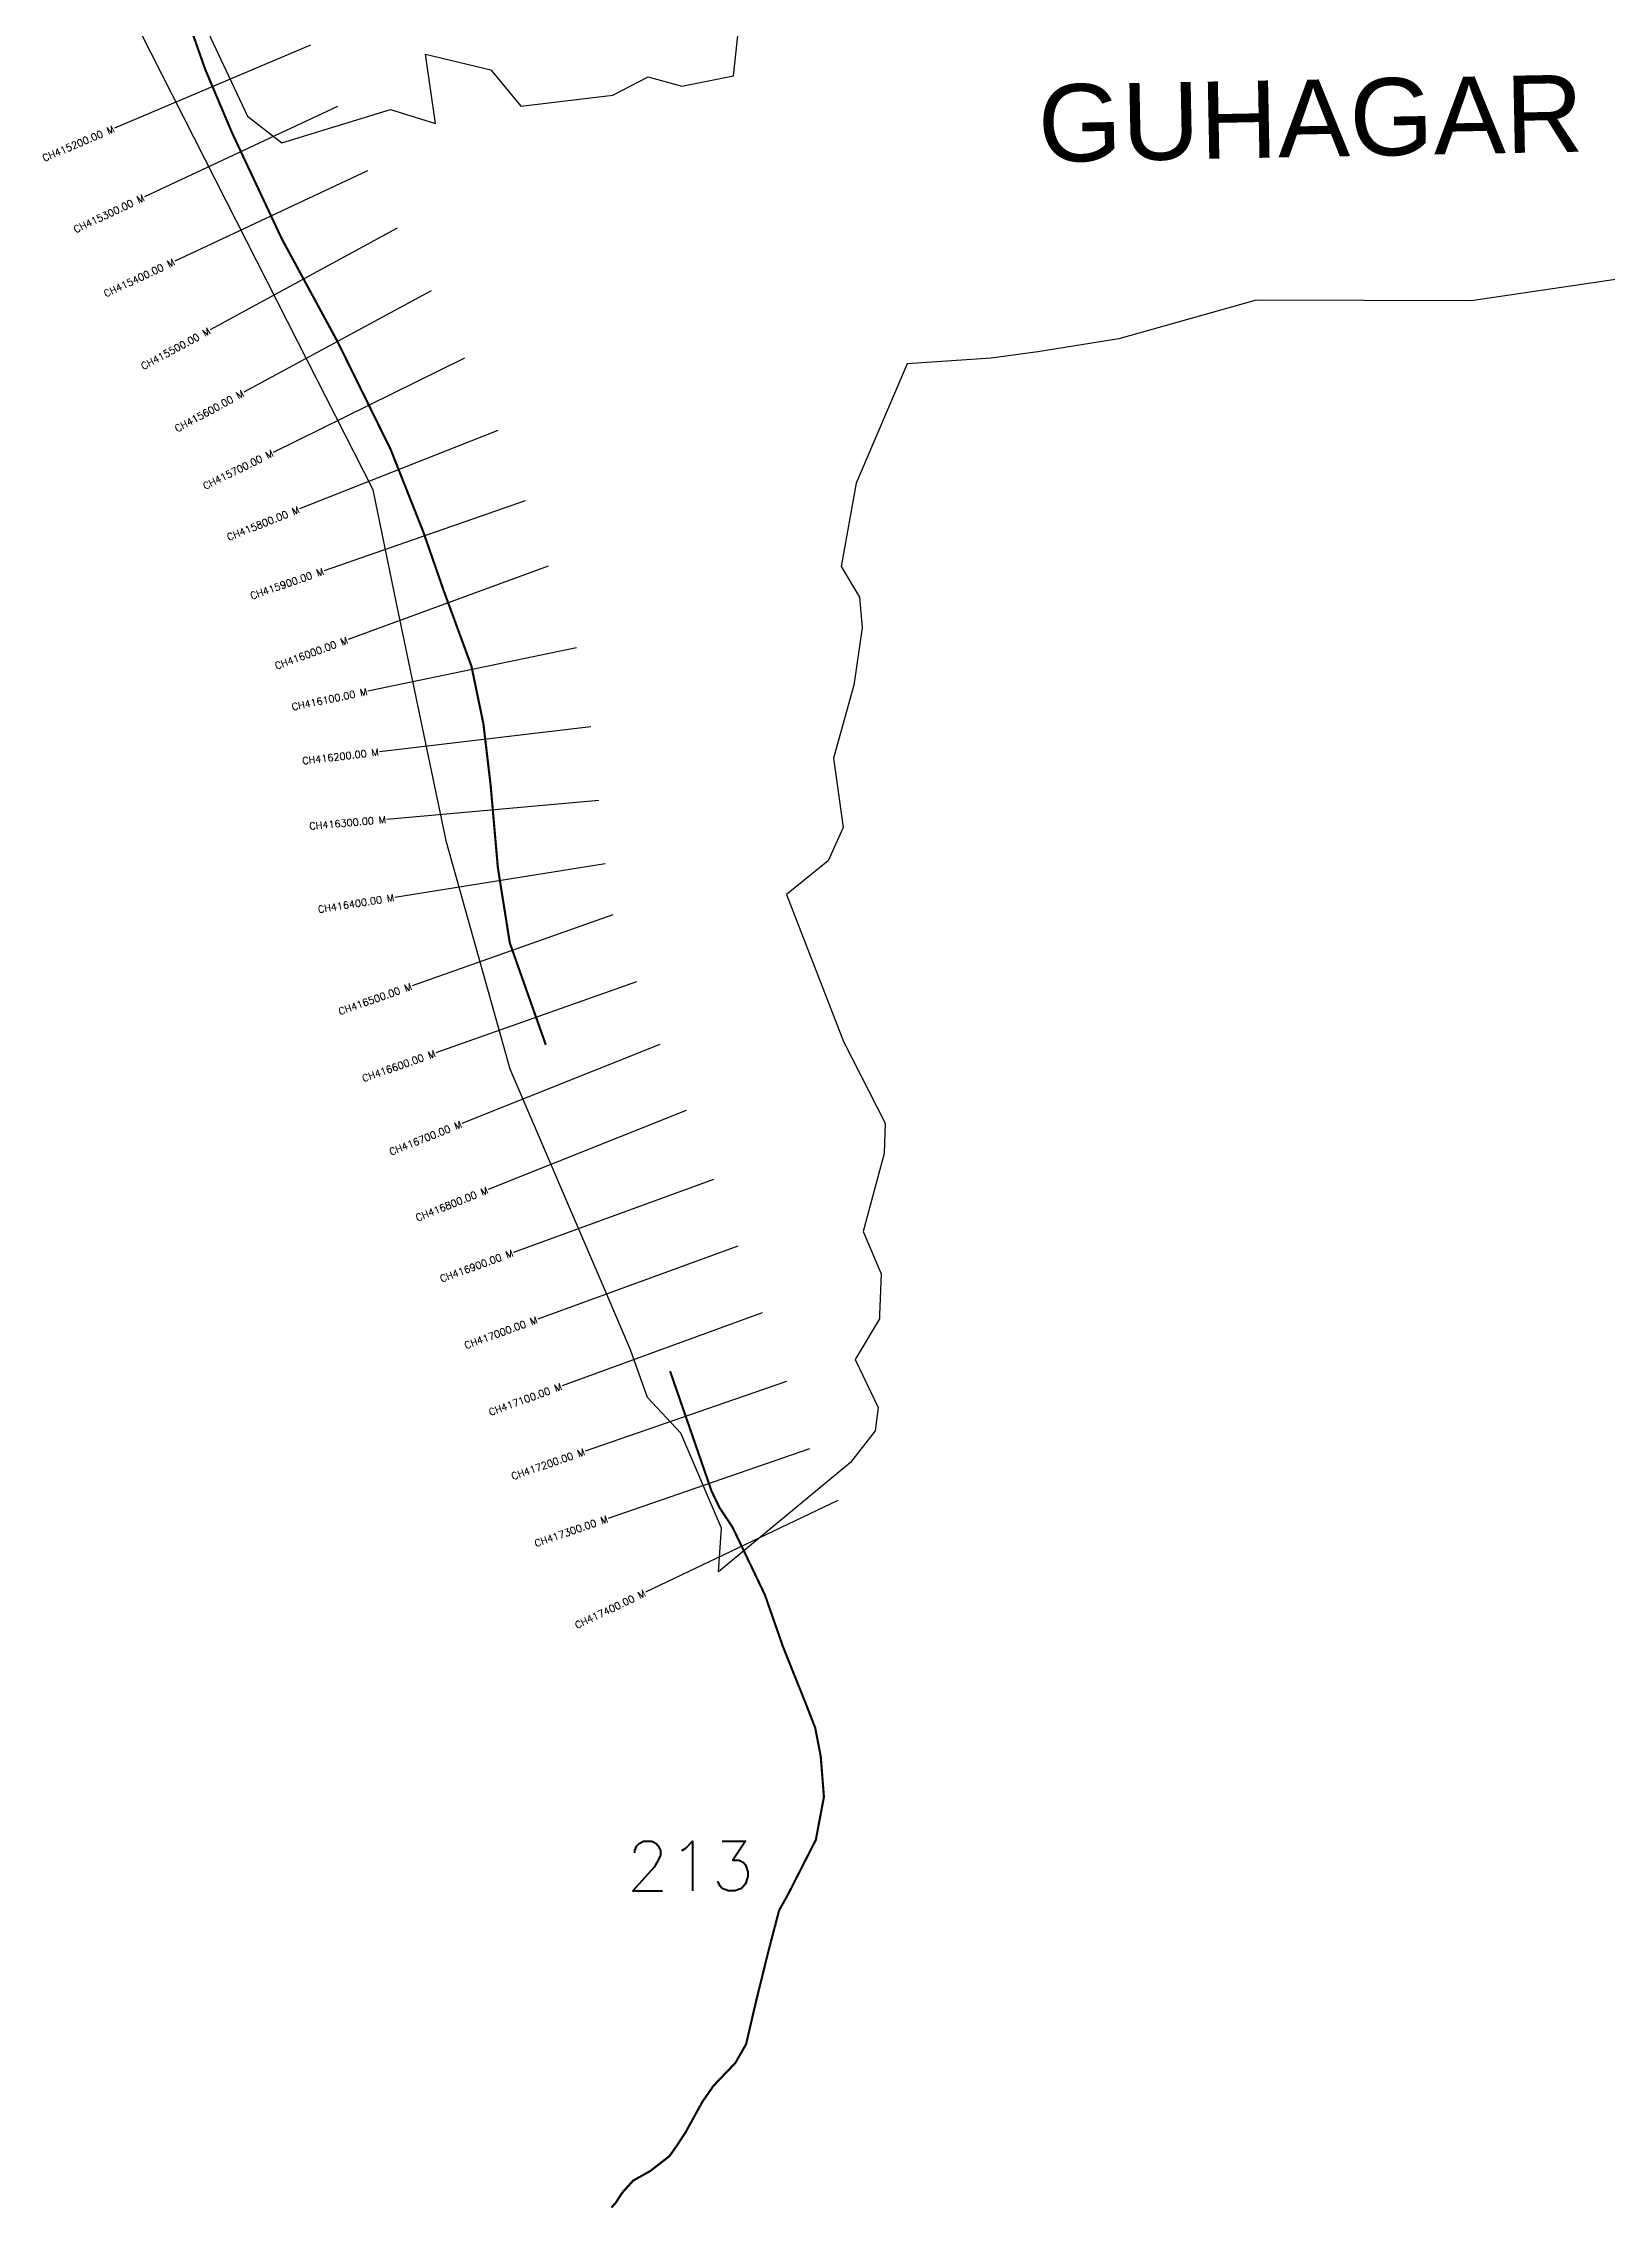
# Model space of a CAD drawing. Header units: metres. Extents: x 306499 to 311136, y 1931495 to 1937413.
# Drawn here: x 307078 to 309281, y 1931495 to 1934543 of the extents above; entities that cross this region are included whole.
import ezdxf
from ezdxf.enums import TextEntityAlignment as Align

# ---------------------------------------------------------------- set-up
doc = ezdxf.new("R2010")
doc.units = ezdxf.units.M
for name, color, linetype in [('CS', 134, 'Continuous'), ('CSMark', 6, 'Continuous'), ('NATURALLY PROTECTED', 3, 'Continuous'), ('VILLAGE NAME', 250, 'Continuous')]:
    doc.layers.add(name, color=color, linetype=linetype)
doc.styles.get("Standard").update_dxf_attribs({"font": 'simplex.shx'})

msp = doc.modelspace()

# ---------------------------------------------------------------- linework, layer by layer
at = {"color": 6, "flags": 128}
for points in [[(307287, 1934607.9), (307365.4, 1934441), (307413.6, 1934403.3), (307566.9, 1934450), (307629.9, 1934430.4), (307616.1, 1934528.1), (307708.2, 1934505.9), (307750.2, 1934455), (307879.9, 1934470.5), (307929.6, 1934496), (307977.1, 1934483.2), (308049.7, 1934497.7), (308061.3, 1934602.4)], [(309413.2, 1934228.8), (309088.7, 1934180.6), (308937.4, 1934181.1), (308786.1, 1934181.7), (308592.6, 1934127.5), (308478.5, 1934109.2), (308412.9, 1934100.1), (308294.5, 1934092.2), (308222.6, 1933924), (308201.6, 1933806.7), (308227.2, 1933763.6), (308231.2, 1933720.4), (308219.4, 1933639.9), (308190.6, 1933536.8), (308204.4, 1933439.5), (308183, 1933392.2), (308124.6, 1933345.2), (308204.6, 1933137.9), (308263.4, 1933023.3), (308261.9, 1932980.5), (308232.7, 1932870.5), (308257.8, 1932810.8), (308255.6, 1932753.2), (308255.4, 1932747.5), (308221.3, 1932690.4), (308253.5, 1932622.7), (308249.6, 1932589.8), (308214.6, 1932545.5), (308028.6, 1932391.3), (308032.9, 1932452.8), (307975.5, 1932586.8), (307928.5, 1932636.7), (307904.8, 1932704), (307873.2, 1932777.6), (307803.3, 1932940.4), (307735.2, 1933099), (307705.6, 1933204.7), (307645.7, 1933418.5), (307575.9, 1933753), (307542.3, 1933914.5), (307436.3, 1934123.1), (307320.9, 1934350.2), (307214.4, 1934559.9)]]:
    msp.add_lwpolyline(points, dxfattribs=at)
at = {"layer": 'CS'}
for p, q in [((307454.2, 1934540.9), (307177.9, 1934423.8)), ((307491.9, 1934454.5), (307220.3, 1934327)), ((307534.4, 1934364), (307262.8, 1934236.5)), ((307576.3, 1934282.9), (307312.6, 1934139.9)), ((307623.9, 1934195), (307360.2, 1934052)), ((307670.9, 1934100), (307401.7, 1933967.5)), ((307717.7, 1933998.3), (307438.8, 1933887.8)), ((307756.6, 1933899.2), (307473.2, 1933800.8)), ((307788.8, 1933807.4), (307507.2, 1933704)), ((307828.6, 1933692.1), (307534.9, 1933631.2)), ((307849.1, 1933580.9), (307551.2, 1933545.8)), ((307860.3, 1933477.2), (307561.4, 1933450.8)), ((307869, 1933388), (307572.7, 1933341)), ((307880, 1933316.2), (307597.1, 1933216.3)), ((307913.3, 1933221.9), (307630.4, 1933122)), ((307946, 1933133.9), (307667.4, 1933022.6)), ((307983.1, 1933041), (307704.5, 1932929.8)), ((308021.7, 1932943.9), (307739.9, 1932841.1)), ((308056, 1932849.9), (307774.1, 1932747.1)), ((308090.3, 1932756), (307808.4, 1932653.2)), ((308124.3, 1932659.3), (307840.8, 1932561.2)), ((308157, 1932564.8), (307873.5, 1932466.7)), ((308196.6, 1932492.1), (307926, 1932362.6))]:
    msp.add_line(p, q, dxfattribs=at)
at = {"layer": 'NATURALLY PROTECTED', "const_width": 3, "flags": 128}
for points in [[(307287.4, 1934559), (307305.7, 1934506.9), (307343.5, 1934417.6), (307413.7, 1934268), (307492.6, 1934122.5), (307567, 1933971.5), (307613, 1933855.4), (307641.7, 1933772.8), (307680.8, 1933666.3), (307697.6, 1933585.4), (307707.8, 1933498.7), (307718, 1933382.5), (307734.8, 1933276.8), (307785.5, 1933133.3)], [(307960.5, 1932674), (307961, 1932672.6), (308019, 1932505), (308030.2, 1932481.7), (308048.7, 1932453.8), (308094, 1932359.2), (308119.6, 1932285.9), (308153, 1932202.5), (308164.9, 1932171.9), (308172.7, 1932131.7), (308177.2, 1932074.6), (308165.8, 1932014.1), (308126, 1931936.1), (308114.1, 1931914.9), (308099.1, 1931857.6), (308081.8, 1931787.6), (308067.6, 1931726.5), (308052.4, 1931700), (308021.6, 1931667.8), (308006, 1931645.3), (307982.3, 1931602.3), (307969.5, 1931582.8), (307959.6, 1931568.8), (307932.9, 1931548.1), (307908.4, 1931534.3), (307893.9, 1931518.2), (307883.9, 1931503.1), (307877.9, 1931496.4)]]:
    msp.add_lwpolyline(points, dxfattribs=at)

# ---------------------------------------------------------------- texts
at = {"insert": (307898.9, 1932012.4), "char_height": 70, "attachment_point": 1}
msp.add_mtext_dynamic_manual_height_columns('213', width=95.172, gutter_width=1, heights=[0], dxfattribs=at)
at = {"layer": 'CSMark'}
for s, rotation, p in [('CH415200.00 M', 22.9637, (307177, 1934423.4)), ('CH415300.00 M', 25.1474, (307219.4, 1934326.6)), ('CH415400.00 M', 25.1474, (307261.9, 1934236.1)), ('CH415500.00 M', 28.4683, (307311.7, 1934139.4)), ('CH415600.00 M', 28.4683, (307359.3, 1934051.5)), ('CH415700.00 M', 26.2175, (307400.8, 1933967.1)), ('CH415800.00 M', 21.6194, (307437.9, 1933887.4)), ('CH415900.00 M', 19.1535, (307472.2, 1933800.5)), ('CH416000.00 M', 20.1642, (307506.2, 1933703.6)), ('CH416100.00 M', 11.7133, (307533.9, 1933630.9)), ('CH416200.00 M', 6.7139, (307550.2, 1933545.7)), ('CH416300.00 M', 5.0458, (307560.4, 1933450.7)), ('CH416400.00 M', 9.0185, (307571.7, 1933340.8)), ('CH416500.00 M', 19.4503, (307596.2, 1933216)), ('CH416600.00 M', 19.4503, (307629.5, 1933121.7)), ('CH416700.00 M', 21.7694, (307666.5, 1933022.3)), ('CH416800.00 M', 21.7694, (307703.6, 1932929.4)), ('CH416900.00 M', 20.0419, (307738.9, 1932840.7)), ('CH417000.00 M', 20.0419, (307773.2, 1932746.8)), ('CH417100.00 M', 20.0419, (307807.5, 1932652.8)), ('CH417200.00 M', 19.0763, (307839.9, 1932560.9)), ('CH417300.00 M', 19.0763, (307872.5, 1932466.4)), ('CH417400.00 M', 25.5735, (307925.1, 1932362.2))]:
    msp.add_text(s, height=10, rotation=rotation, dxfattribs=at).set_placement(p, align=Align.MIDDLE_RIGHT)
at = {"layer": 'VILLAGE NAME', "insert": (308477.6, 1934484.8), "char_height": 108.748, "attachment_point": 1, "rotation": 1.1028}
msp.add_mtext_dynamic_manual_height_columns('{\\fArial|b0|i0|c0|p34;GUHAGAR}', width=1571.314, gutter_width=543.7, heights=[0], dxfattribs=at)

doc.saveas('drawing.dxf')
